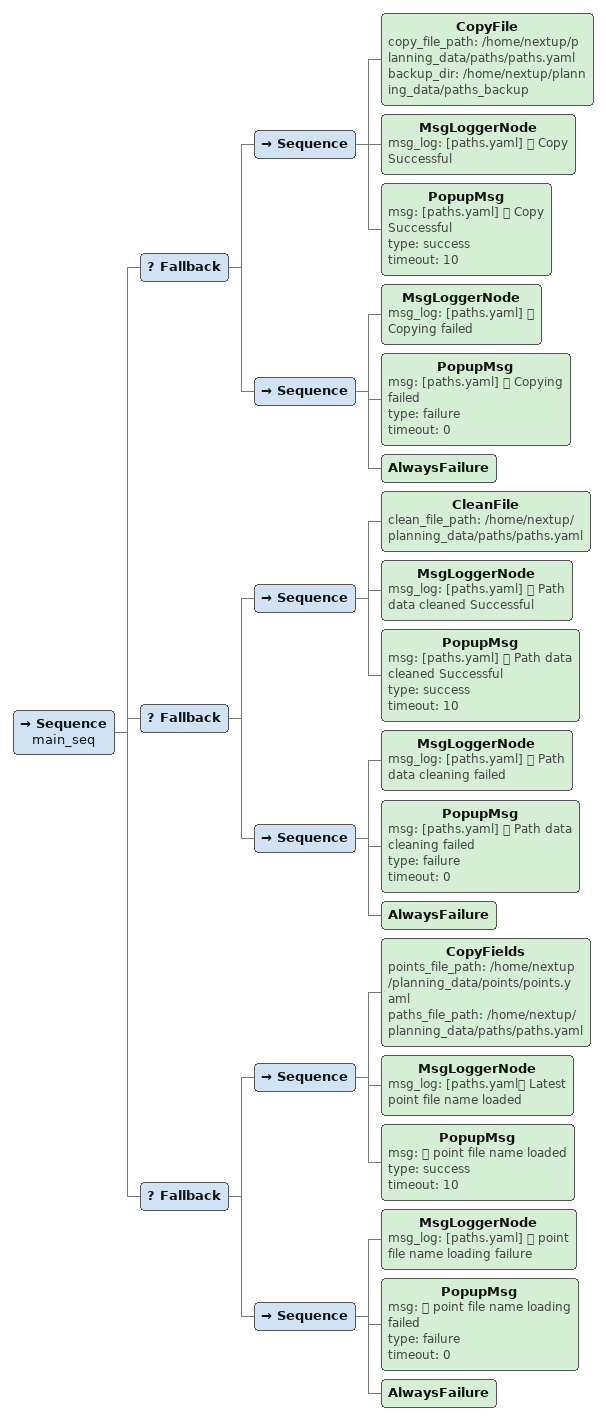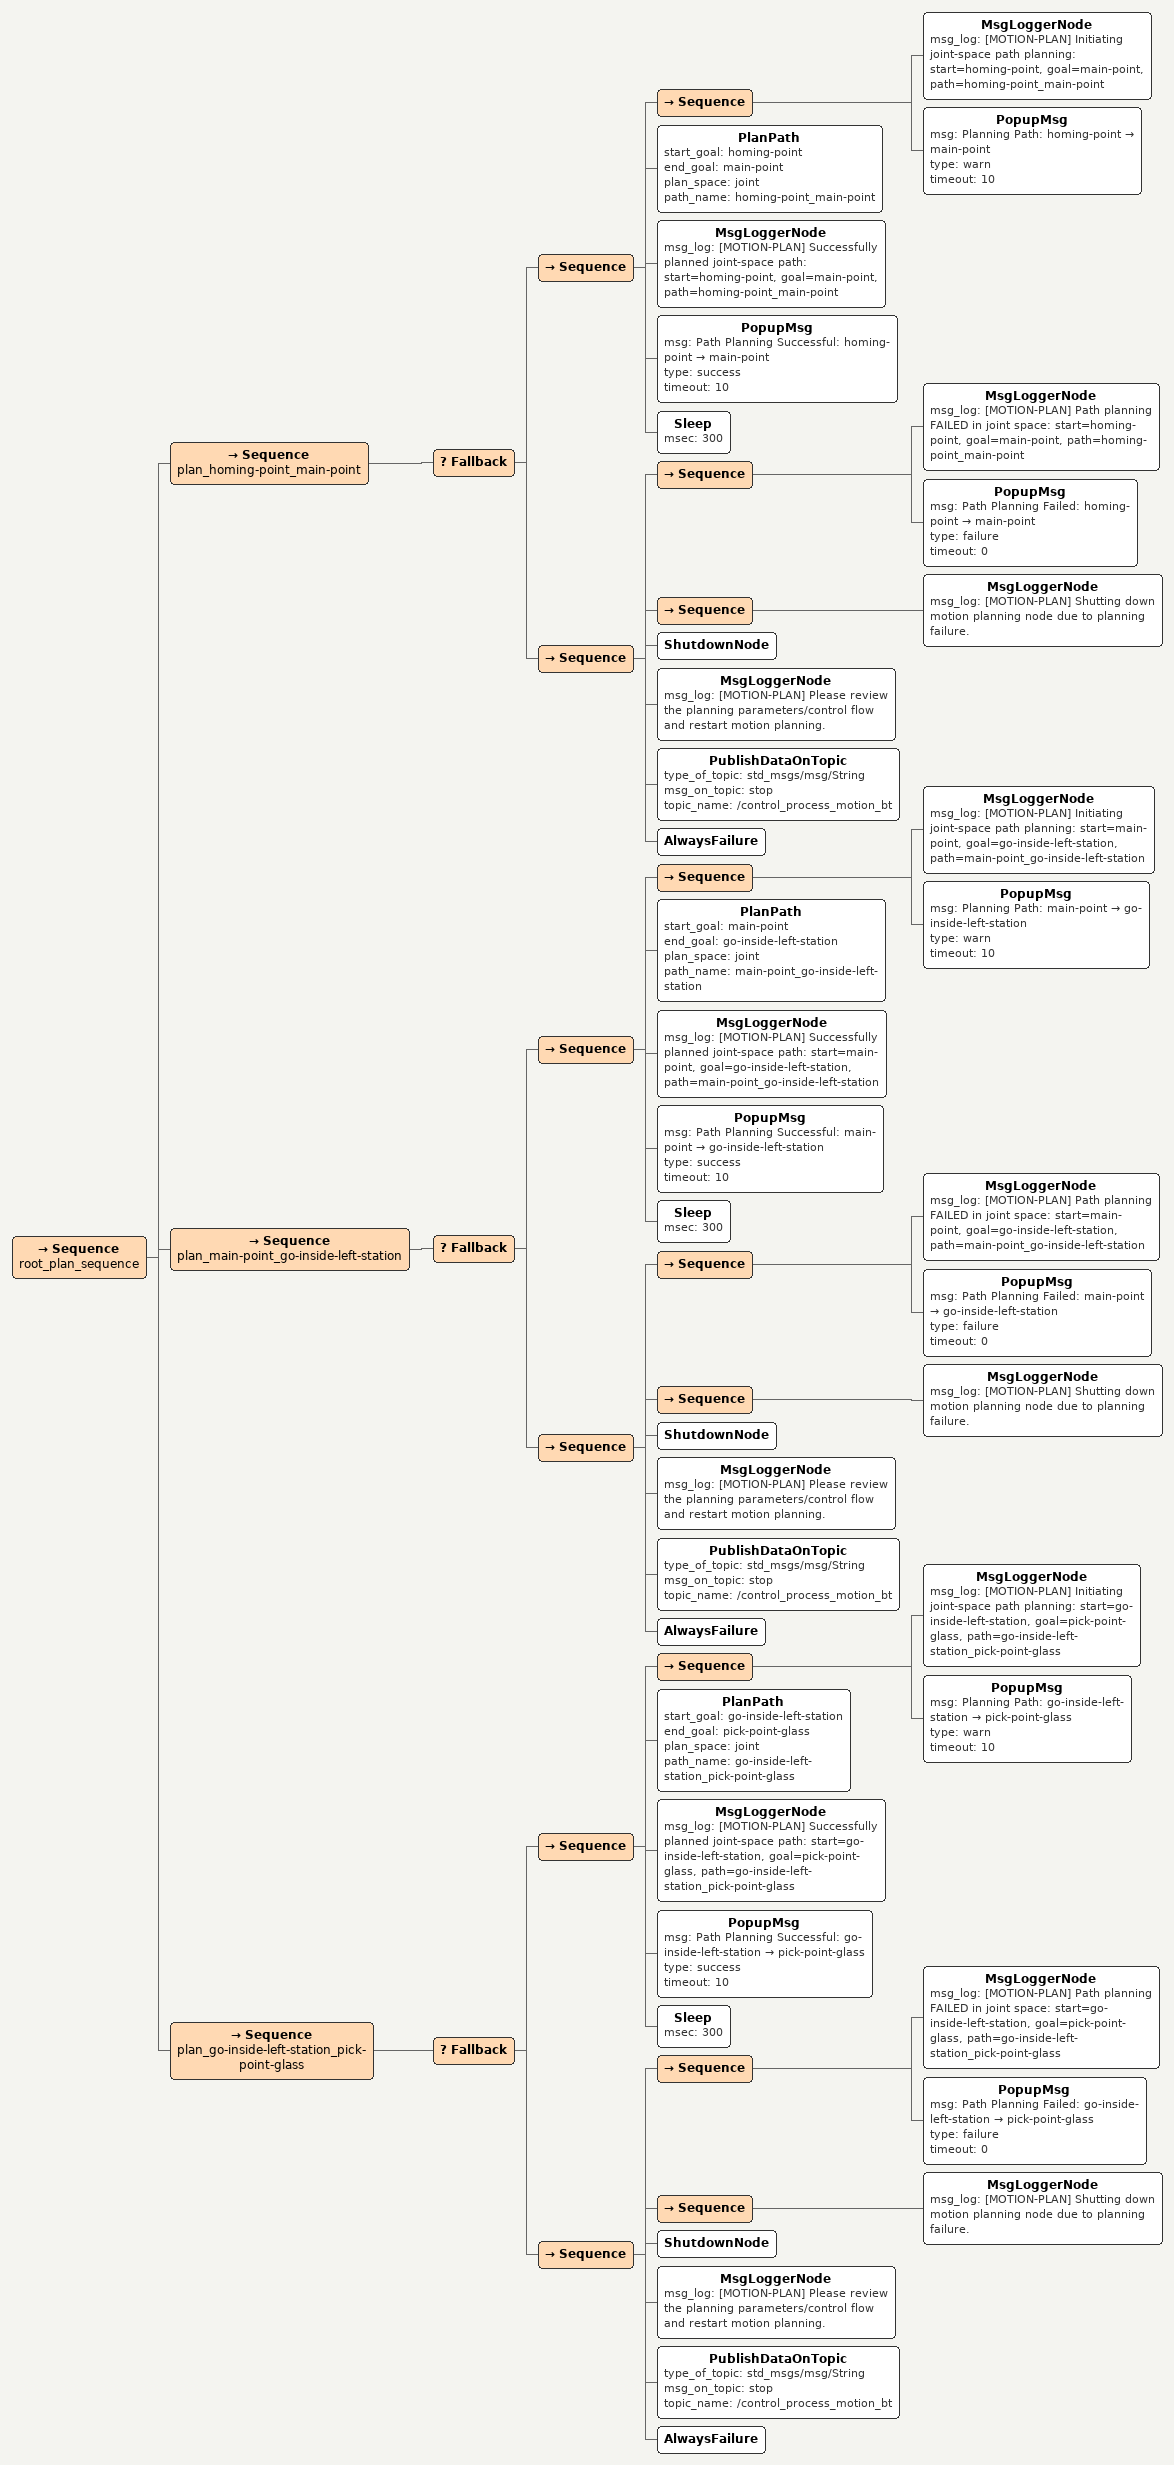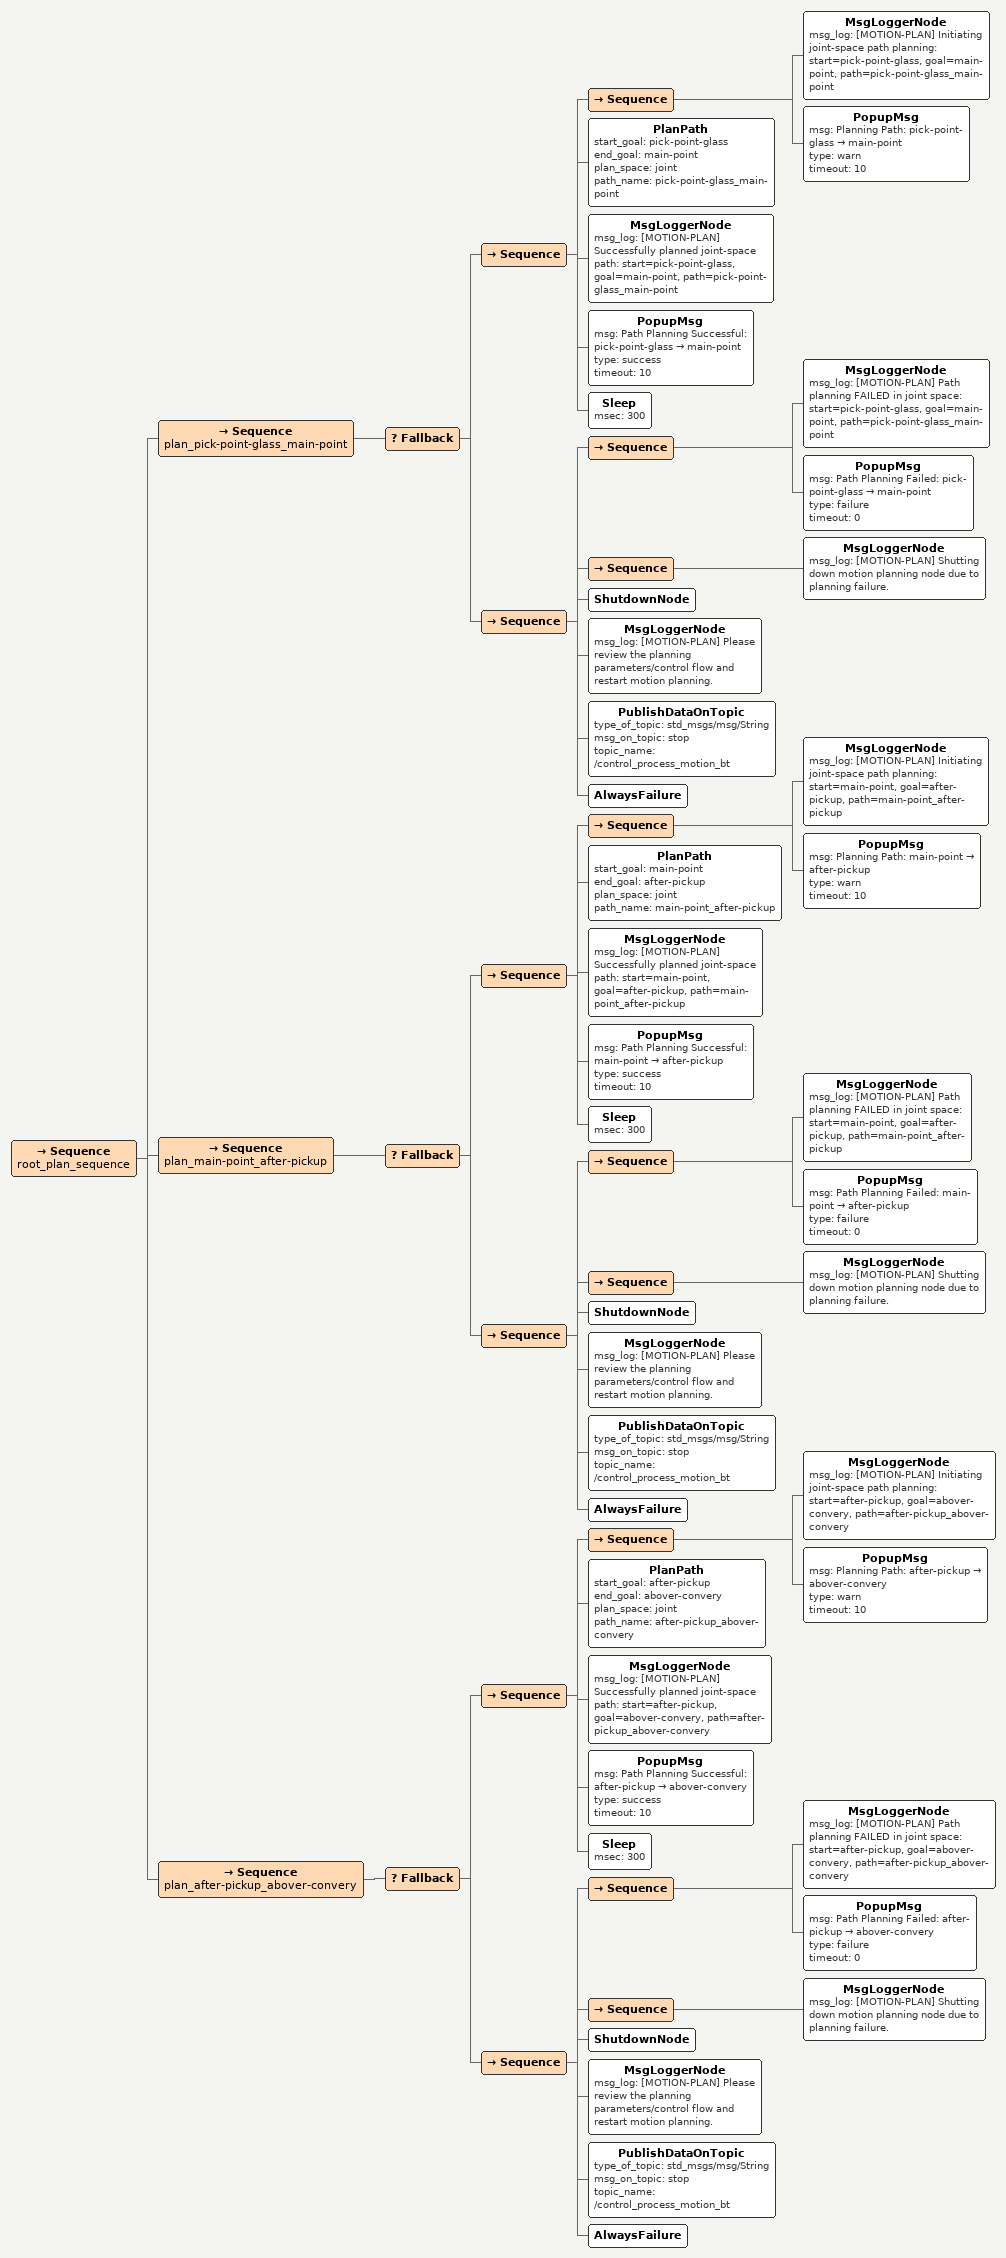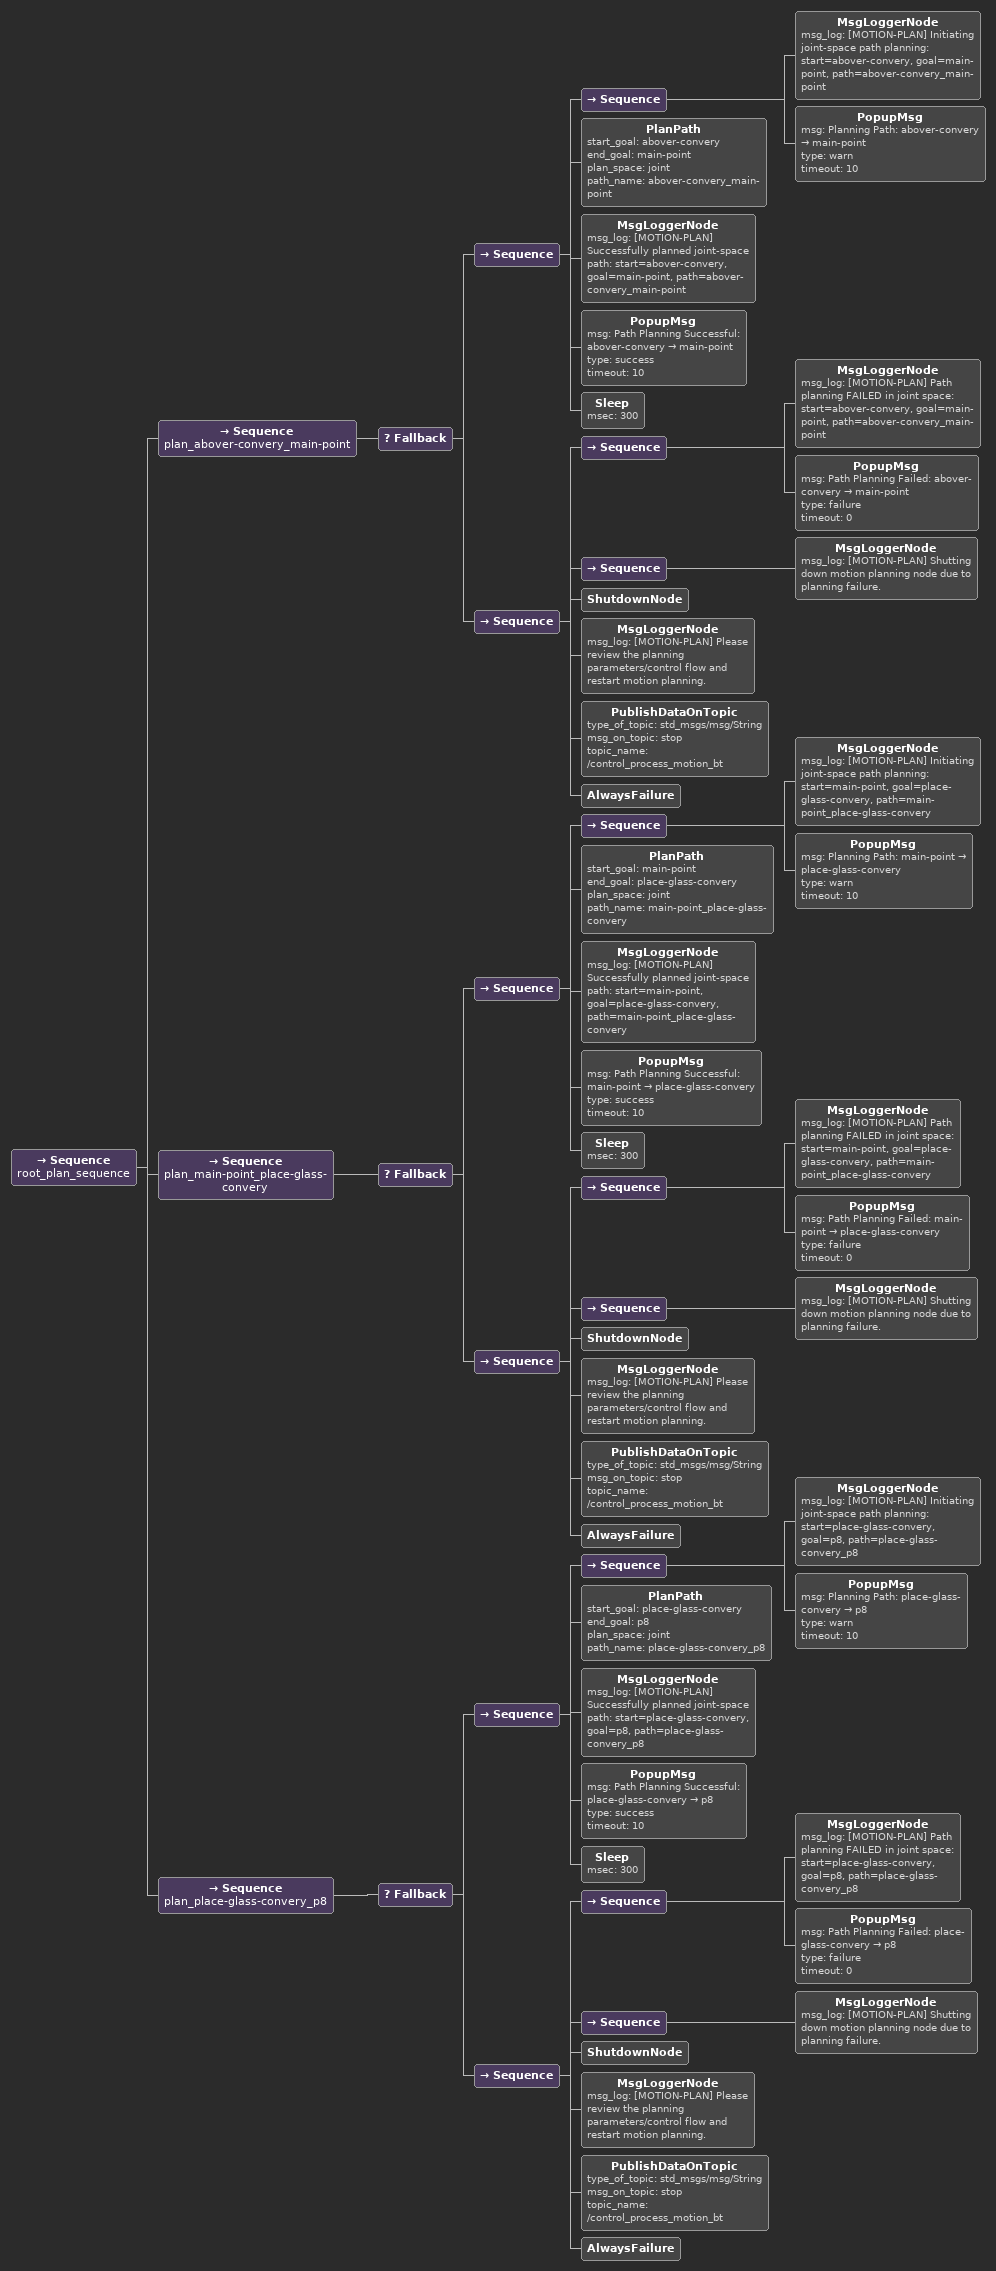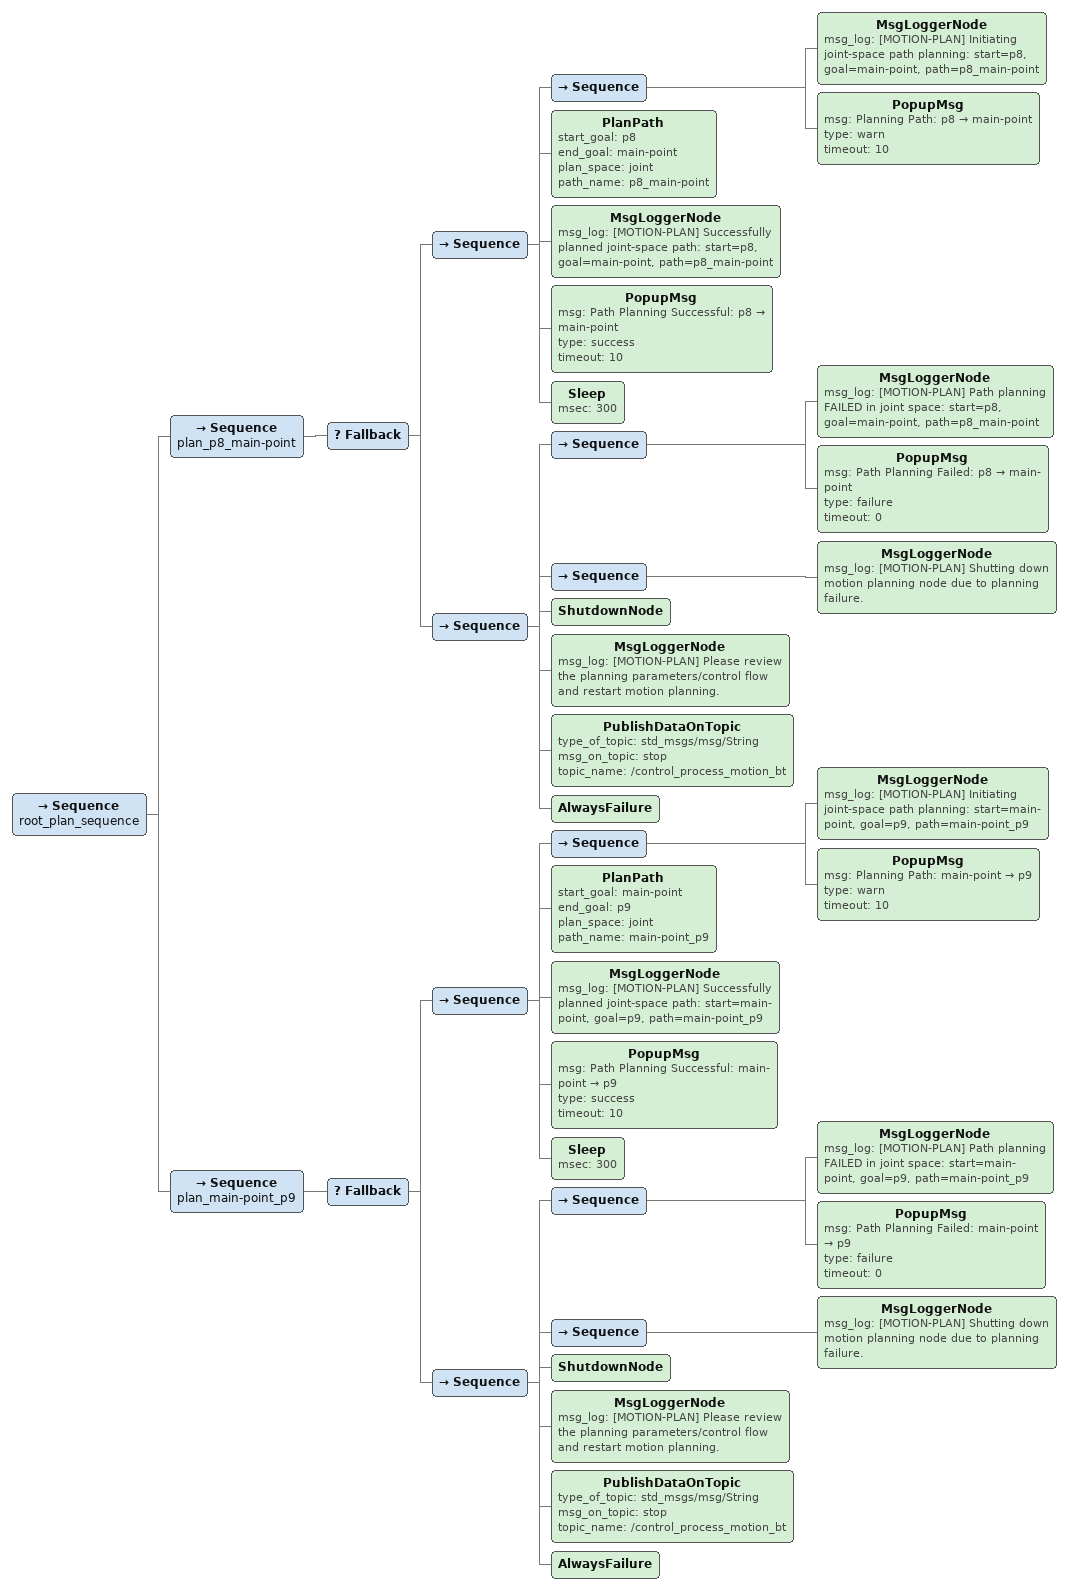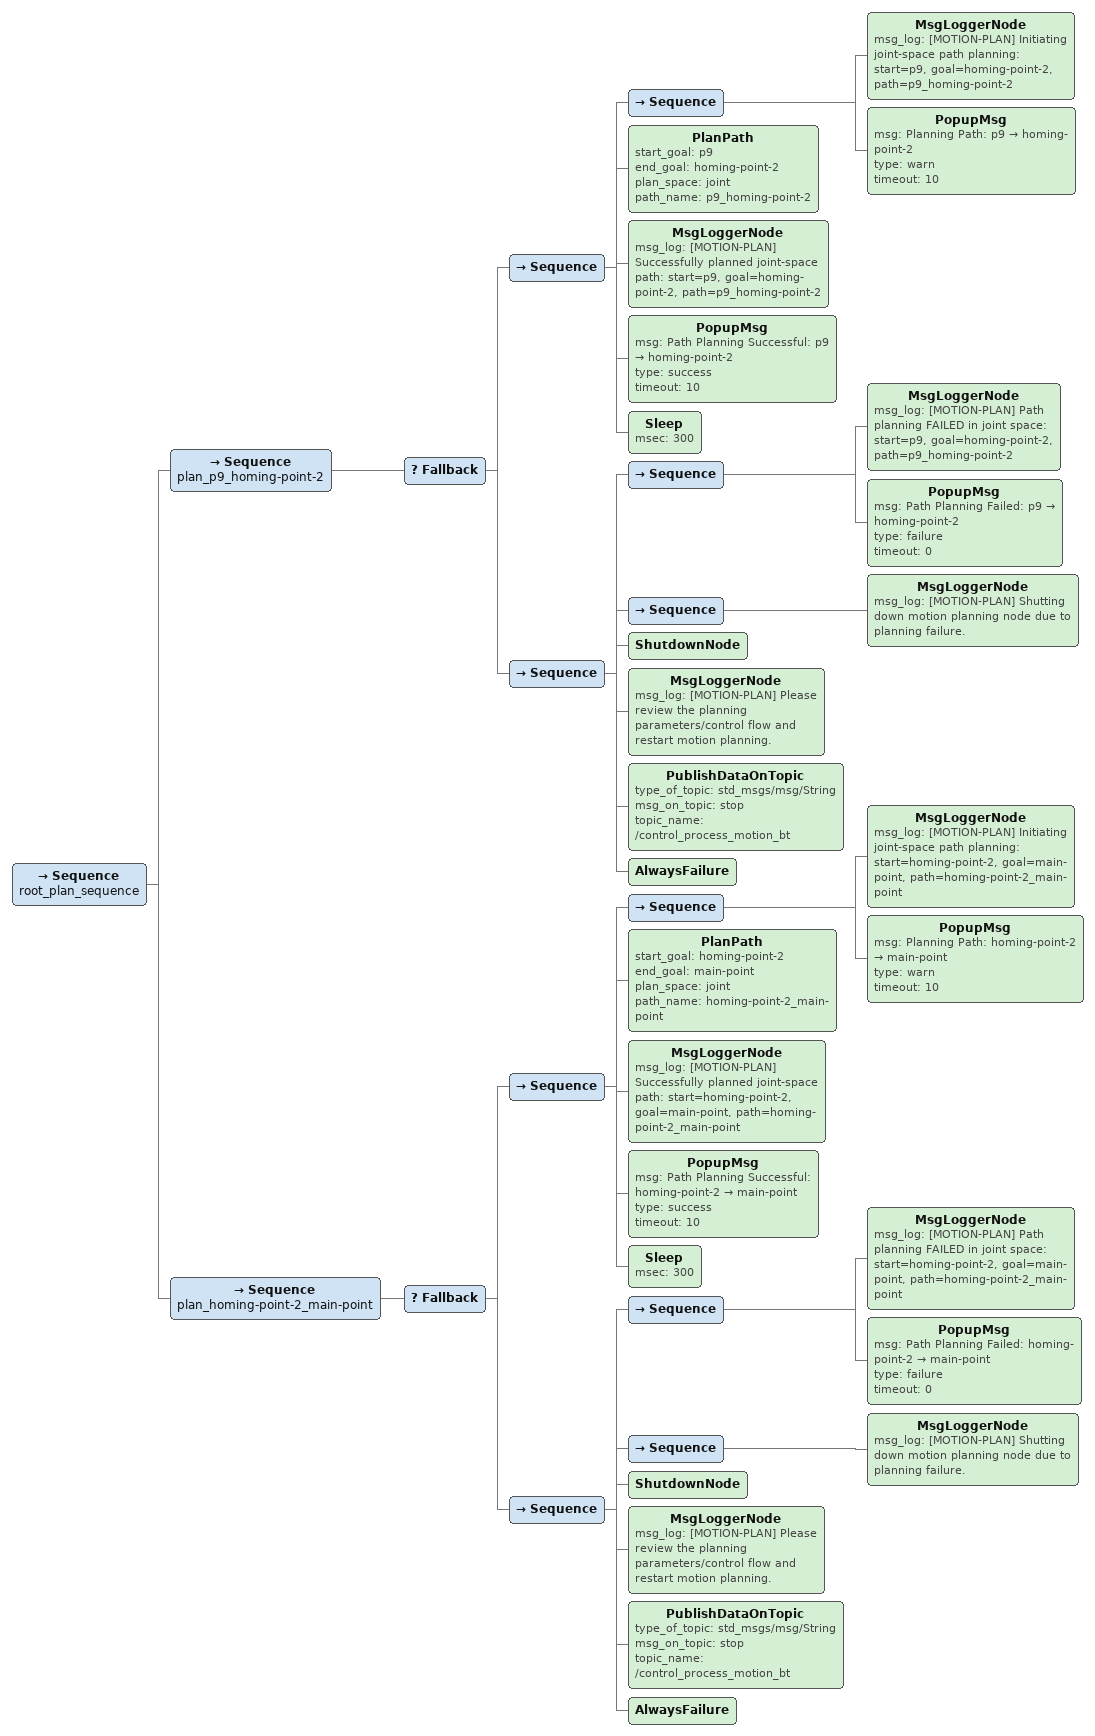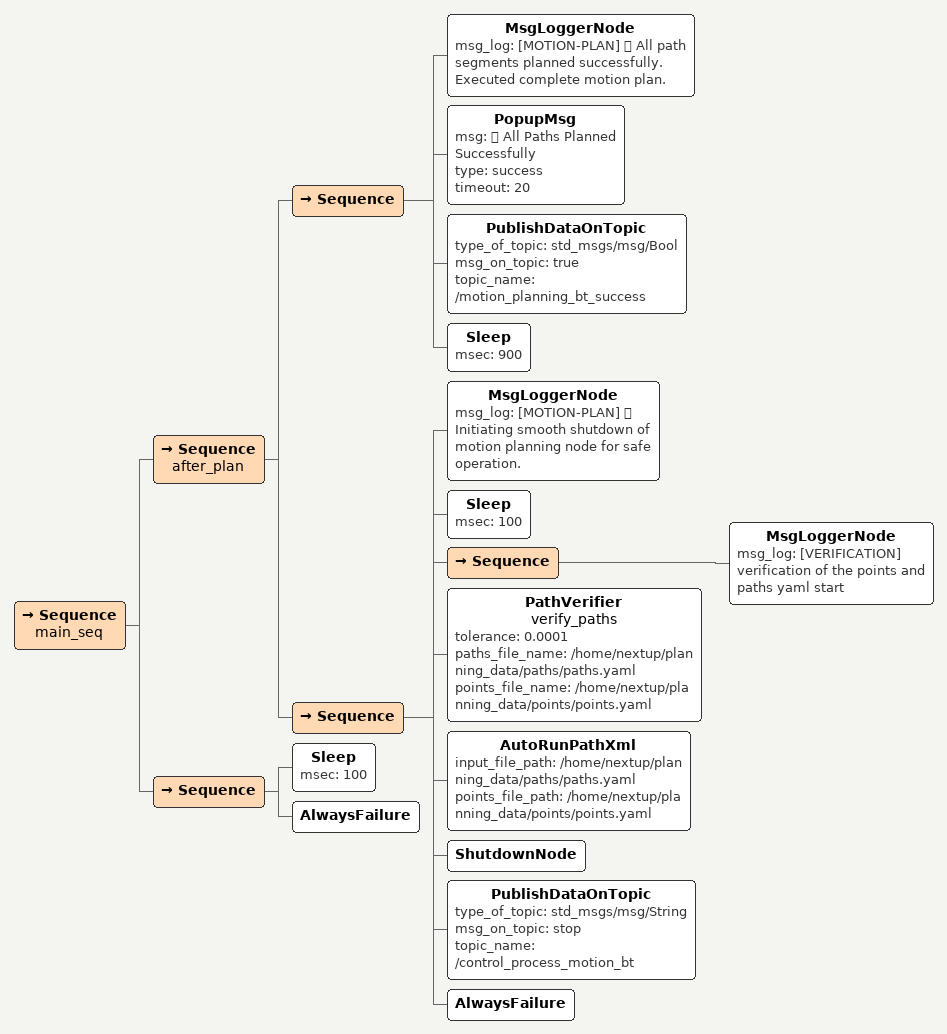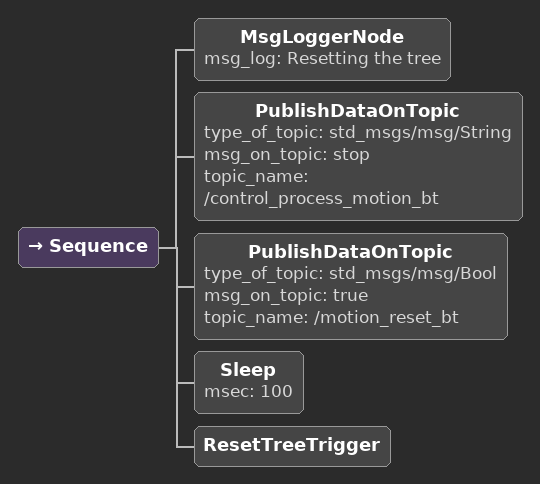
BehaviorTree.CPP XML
<Sequence name="main_seq">
  <Fallback>
    <Sequence>
      <CopyFile copy_file_path="/home/nextup/planning_data/paths/paths.yaml" backup_dir="/home/nextup/planning_data/paths_backup"/>
      <MsgLoggerNode msg_log="[paths.yaml] ✅ Copy Successful"/>
      <PopupMsg msg="[paths.yaml] ✅ Copy Successful" type="success" timeout="10"/>
    </Sequence>
    <Sequence>
      <MsgLoggerNode msg_log="[paths.yaml] ❌ Copying failed"/>
      <PopupMsg msg="[paths.yaml] ❌ Copying failed" type="failure" timeout="0"/>
      <AlwaysFailure/>
    </Sequence>
  </Fallback>
  <Fallback>
    <Sequence>
      <CleanFile clean_file_path="/home/nextup/planning_data/paths/paths.yaml"/>
      <MsgLoggerNode msg_log="[paths.yaml] ✅ Path data cleaned Successful"/>
      <PopupMsg msg="[paths.yaml] ✅ Path data cleaned Successful" type="success" timeout="10"/>
    </Sequence>
    <Sequence>
      <MsgLoggerNode msg_log="[paths.yaml] ❌ Path data cleaning failed"/>
      <PopupMsg msg="[paths.yaml] ❌ Path data cleaning failed" type="failure" timeout="0"/>
      <AlwaysFailure/>
    </Sequence>
  </Fallback>
  <Fallback>
    <Sequence>
      <CopyFields points_file_path="/home/nextup/planning_data/points/points.yaml" paths_file_path="/home/nextup/planning_data/paths/paths.yaml"/>
      <MsgLoggerNode msg_log="[paths.yaml✅ Latest point file name loaded"/>
      <PopupMsg msg="✅ point file name loaded" type="success" timeout="10"/>
    </Sequence>
    <Sequence>
      <MsgLoggerNode msg_log="[paths.yaml] ❌ point file name loading failure"/>
      <PopupMsg msg="❌ point file name loading failed" type="failure" timeout="0"/>
      <AlwaysFailure/>
    </Sequence>
  </Fallback>
</Sequence>

<Sequence name="root_plan_sequence">
  <Sequence name="plan_homing-point_main-point">
    <Fallback>
      <Sequence>
        <Sequence>
          <MsgLoggerNode msg_log="[MOTION-PLAN] Initiating joint-space path planning: start=homing-point, goal=main-point, path=homing-point_main-point"/>
          <PopupMsg msg="Planning Path: homing-point → main-point" type="warn" timeout="10"/>
        </Sequence>
        <PlanPath start_goal="homing-point" end_goal="main-point" plan_space="joint" path_name="homing-point_main-point"/>
        <MsgLoggerNode msg_log="[MOTION-PLAN] Successfully planned joint-space path: start=homing-point, goal=main-point, path=homing-point_main-point"/>
        <PopupMsg msg="Path Planning Successful: homing-point → main-point" type="success" timeout="10"/>
        <Sleep msec="300"/>
      </Sequence>
      <Sequence>
        <Sequence>
          <MsgLoggerNode msg_log="[MOTION-PLAN] Path planning FAILED in joint space: start=homing-point, goal=main-point, path=homing-point_main-point"/>
          <PopupMsg msg="Path Planning Failed: homing-point → main-point" type="failure" timeout="0"/>
        </Sequence>
        <Sequence>
          <MsgLoggerNode msg_log="[MOTION-PLAN] Shutting down motion planning node due to planning failure."/>
        </Sequence>
        <ShutdownNode/>
        <MsgLoggerNode msg_log="[MOTION-PLAN] Please review the planning parameters/control flow and restart motion planning."/>
        <PublishDataOnTopic type_of_topic="std_msgs/msg/String" msg_on_topic="stop" topic_name="/control_process_motion_bt"/>
        <AlwaysFailure/>
      </Sequence>
    </Fallback>
  </Sequence>
  <Sequence name="plan_main-point_go-inside-left-station">
    <Fallback>
      <Sequence>
        <Sequence>
          <MsgLoggerNode msg_log="[MOTION-PLAN] Initiating joint-space path planning: start=main-point, goal=go-inside-left-station, path=main-point_go-inside-left-station"/>
          <PopupMsg msg="Planning Path: main-point → go-inside-left-station" type="warn" timeout="10"/>
        </Sequence>
        <PlanPath start_goal="main-point" end_goal="go-inside-left-station" plan_space="joint" path_name="main-point_go-inside-left-station"/>
        <MsgLoggerNode msg_log="[MOTION-PLAN] Successfully planned joint-space path: start=main-point, goal=go-inside-left-station, path=main-point_go-inside-left-station"/>
        <PopupMsg msg="Path Planning Successful: main-point → go-inside-left-station" type="success" timeout="10"/>
        <Sleep msec="300"/>
      </Sequence>
      <Sequence>
        <Sequence>
          <MsgLoggerNode msg_log="[MOTION-PLAN] Path planning FAILED in joint space: start=main-point, goal=go-inside-left-station, path=main-point_go-inside-left-station"/>
          <PopupMsg msg="Path Planning Failed: main-point → go-inside-left-station" type="failure" timeout="0"/>
        </Sequence>
        <Sequence>
          <MsgLoggerNode msg_log="[MOTION-PLAN] Shutting down motion planning node due to planning failure."/>
        </Sequence>
        <ShutdownNode/>
        <MsgLoggerNode msg_log="[MOTION-PLAN] Please review the planning parameters/control flow and restart motion planning."/>
        <PublishDataOnTopic type_of_topic="std_msgs/msg/String" msg_on_topic="stop" topic_name="/control_process_motion_bt"/>
        <AlwaysFailure/>
      </Sequence>
    </Fallback>
  </Sequence>
  <Sequence name="plan_go-inside-left-station_pick-point-glass">
    <Fallback>
      <Sequence>
        <Sequence>
          <MsgLoggerNode msg_log="[MOTION-PLAN] Initiating joint-space path planning: start=go-inside-left-station, goal=pick-point-glass, path=go-inside-left-station_pick-point-glass"/>
          <PopupMsg msg="Planning Path: go-inside-left-station → pick-point-glass" type="warn" timeout="10"/>
        </Sequence>
        <PlanPath start_goal="go-inside-left-station" end_goal="pick-point-glass" plan_space="joint" path_name="go-inside-left-station_pick-point-glass"/>
        <MsgLoggerNode msg_log="[MOTION-PLAN] Successfully planned joint-space path: start=go-inside-left-station, goal=pick-point-glass, path=go-inside-left-station_pick-point-glass"/>
        <PopupMsg msg="Path Planning Successful: go-inside-left-station → pick-point-glass" type="success" timeout="10"/>
        <Sleep msec="300"/>
      </Sequence>
      <Sequence>
        <Sequence>
          <MsgLoggerNode msg_log="[MOTION-PLAN] Path planning FAILED in joint space: start=go-inside-left-station, goal=pick-point-glass, path=go-inside-left-station_pick-point-glass"/>
          <PopupMsg msg="Path Planning Failed: go-inside-left-station → pick-point-glass" type="failure" timeout="0"/>
        </Sequence>
        <Sequence>
          <MsgLoggerNode msg_log="[MOTION-PLAN] Shutting down motion planning node due to planning failure."/>
        </Sequence>
        <ShutdownNode/>
        <MsgLoggerNode msg_log="[MOTION-PLAN] Please review the planning parameters/control flow and restart motion planning."/>
        <PublishDataOnTopic type_of_topic="std_msgs/msg/String" msg_on_topic="stop" topic_name="/control_process_motion_bt"/>
        <AlwaysFailure/>
      </Sequence>
    </Fallback>
  </Sequence>
</Sequence>

<Sequence name="root_plan_sequence">
  <Sequence name="plan_pick-point-glass_main-point">
    <Fallback>
      <Sequence>
        <Sequence>
          <MsgLoggerNode msg_log="[MOTION-PLAN] Initiating joint-space path planning: start=pick-point-glass, goal=main-point, path=pick-point-glass_main-point"/>
          <PopupMsg msg="Planning Path: pick-point-glass → main-point" type="warn" timeout="10"/>
        </Sequence>
        <PlanPath start_goal="pick-point-glass" end_goal="main-point" plan_space="joint" path_name="pick-point-glass_main-point"/>
        <MsgLoggerNode msg_log="[MOTION-PLAN] Successfully planned joint-space path: start=pick-point-glass, goal=main-point, path=pick-point-glass_main-point"/>
        <PopupMsg msg="Path Planning Successful: pick-point-glass → main-point" type="success" timeout="10"/>
        <Sleep msec="300"/>
      </Sequence>
      <Sequence>
        <Sequence>
          <MsgLoggerNode msg_log="[MOTION-PLAN] Path planning FAILED in joint space: start=pick-point-glass, goal=main-point, path=pick-point-glass_main-point"/>
          <PopupMsg msg="Path Planning Failed: pick-point-glass → main-point" type="failure" timeout="0"/>
        </Sequence>
        <Sequence>
          <MsgLoggerNode msg_log="[MOTION-PLAN] Shutting down motion planning node due to planning failure."/>
        </Sequence>
        <ShutdownNode/>
        <MsgLoggerNode msg_log="[MOTION-PLAN] Please review the planning parameters/control flow and restart motion planning."/>
        <PublishDataOnTopic type_of_topic="std_msgs/msg/String" msg_on_topic="stop" topic_name="/control_process_motion_bt"/>
        <AlwaysFailure/>
      </Sequence>
    </Fallback>
  </Sequence>
  <Sequence name="plan_main-point_after-pickup">
    <Fallback>
      <Sequence>
        <Sequence>
          <MsgLoggerNode msg_log="[MOTION-PLAN] Initiating joint-space path planning: start=main-point, goal=after-pickup, path=main-point_after-pickup"/>
          <PopupMsg msg="Planning Path: main-point → after-pickup" type="warn" timeout="10"/>
        </Sequence>
        <PlanPath start_goal="main-point" end_goal="after-pickup" plan_space="joint" path_name="main-point_after-pickup"/>
        <MsgLoggerNode msg_log="[MOTION-PLAN] Successfully planned joint-space path: start=main-point, goal=after-pickup, path=main-point_after-pickup"/>
        <PopupMsg msg="Path Planning Successful: main-point → after-pickup" type="success" timeout="10"/>
        <Sleep msec="300"/>
      </Sequence>
      <Sequence>
        <Sequence>
          <MsgLoggerNode msg_log="[MOTION-PLAN] Path planning FAILED in joint space: start=main-point, goal=after-pickup, path=main-point_after-pickup"/>
          <PopupMsg msg="Path Planning Failed: main-point → after-pickup" type="failure" timeout="0"/>
        </Sequence>
        <Sequence>
          <MsgLoggerNode msg_log="[MOTION-PLAN] Shutting down motion planning node due to planning failure."/>
        </Sequence>
        <ShutdownNode/>
        <MsgLoggerNode msg_log="[MOTION-PLAN] Please review the planning parameters/control flow and restart motion planning."/>
        <PublishDataOnTopic type_of_topic="std_msgs/msg/String" msg_on_topic="stop" topic_name="/control_process_motion_bt"/>
        <AlwaysFailure/>
      </Sequence>
    </Fallback>
  </Sequence>
  <Sequence name="plan_after-pickup_abover-convery">
    <Fallback>
      <Sequence>
        <Sequence>
          <MsgLoggerNode msg_log="[MOTION-PLAN] Initiating joint-space path planning: start=after-pickup, goal=abover-convery, path=after-pickup_abover-convery"/>
          <PopupMsg msg="Planning Path: after-pickup → abover-convery" type="warn" timeout="10"/>
        </Sequence>
        <PlanPath start_goal="after-pickup" end_goal="abover-convery" plan_space="joint" path_name="after-pickup_abover-convery"/>
        <MsgLoggerNode msg_log="[MOTION-PLAN] Successfully planned joint-space path: start=after-pickup, goal=abover-convery, path=after-pickup_abover-convery"/>
        <PopupMsg msg="Path Planning Successful: after-pickup → abover-convery" type="success" timeout="10"/>
        <Sleep msec="300"/>
      </Sequence>
      <Sequence>
        <Sequence>
          <MsgLoggerNode msg_log="[MOTION-PLAN] Path planning FAILED in joint space: start=after-pickup, goal=abover-convery, path=after-pickup_abover-convery"/>
          <PopupMsg msg="Path Planning Failed: after-pickup → abover-convery" type="failure" timeout="0"/>
        </Sequence>
        <Sequence>
          <MsgLoggerNode msg_log="[MOTION-PLAN] Shutting down motion planning node due to planning failure."/>
        </Sequence>
        <ShutdownNode/>
        <MsgLoggerNode msg_log="[MOTION-PLAN] Please review the planning parameters/control flow and restart motion planning."/>
        <PublishDataOnTopic type_of_topic="std_msgs/msg/String" msg_on_topic="stop" topic_name="/control_process_motion_bt"/>
        <AlwaysFailure/>
      </Sequence>
    </Fallback>
  </Sequence>
</Sequence>

<Sequence name="root_plan_sequence">
  <Sequence name="plan_abover-convery_main-point">
    <Fallback>
      <Sequence>
        <Sequence>
          <MsgLoggerNode msg_log="[MOTION-PLAN] Initiating joint-space path planning: start=abover-convery, goal=main-point, path=abover-convery_main-point"/>
          <PopupMsg msg="Planning Path: abover-convery → main-point" type="warn" timeout="10"/>
        </Sequence>
        <PlanPath start_goal="abover-convery" end_goal="main-point" plan_space="joint" path_name="abover-convery_main-point"/>
        <MsgLoggerNode msg_log="[MOTION-PLAN] Successfully planned joint-space path: start=abover-convery, goal=main-point, path=abover-convery_main-point"/>
        <PopupMsg msg="Path Planning Successful: abover-convery → main-point" type="success" timeout="10"/>
        <Sleep msec="300"/>
      </Sequence>
      <Sequence>
        <Sequence>
          <MsgLoggerNode msg_log="[MOTION-PLAN] Path planning FAILED in joint space: start=abover-convery, goal=main-point, path=abover-convery_main-point"/>
          <PopupMsg msg="Path Planning Failed: abover-convery → main-point" type="failure" timeout="0"/>
        </Sequence>
        <Sequence>
          <MsgLoggerNode msg_log="[MOTION-PLAN] Shutting down motion planning node due to planning failure."/>
        </Sequence>
        <ShutdownNode/>
        <MsgLoggerNode msg_log="[MOTION-PLAN] Please review the planning parameters/control flow and restart motion planning."/>
        <PublishDataOnTopic type_of_topic="std_msgs/msg/String" msg_on_topic="stop" topic_name="/control_process_motion_bt"/>
        <AlwaysFailure/>
      </Sequence>
    </Fallback>
  </Sequence>
  <Sequence name="plan_main-point_place-glass-convery">
    <Fallback>
      <Sequence>
        <Sequence>
          <MsgLoggerNode msg_log="[MOTION-PLAN] Initiating joint-space path planning: start=main-point, goal=place-glass-convery, path=main-point_place-glass-convery"/>
          <PopupMsg msg="Planning Path: main-point → place-glass-convery" type="warn" timeout="10"/>
        </Sequence>
        <PlanPath start_goal="main-point" end_goal="place-glass-convery" plan_space="joint" path_name="main-point_place-glass-convery"/>
        <MsgLoggerNode msg_log="[MOTION-PLAN] Successfully planned joint-space path: start=main-point, goal=place-glass-convery, path=main-point_place-glass-convery"/>
        <PopupMsg msg="Path Planning Successful: main-point → place-glass-convery" type="success" timeout="10"/>
        <Sleep msec="300"/>
      </Sequence>
      <Sequence>
        <Sequence>
          <MsgLoggerNode msg_log="[MOTION-PLAN] Path planning FAILED in joint space: start=main-point, goal=place-glass-convery, path=main-point_place-glass-convery"/>
          <PopupMsg msg="Path Planning Failed: main-point → place-glass-convery" type="failure" timeout="0"/>
        </Sequence>
        <Sequence>
          <MsgLoggerNode msg_log="[MOTION-PLAN] Shutting down motion planning node due to planning failure."/>
        </Sequence>
        <ShutdownNode/>
        <MsgLoggerNode msg_log="[MOTION-PLAN] Please review the planning parameters/control flow and restart motion planning."/>
        <PublishDataOnTopic type_of_topic="std_msgs/msg/String" msg_on_topic="stop" topic_name="/control_process_motion_bt"/>
        <AlwaysFailure/>
      </Sequence>
    </Fallback>
  </Sequence>
  <Sequence name="plan_place-glass-convery_p8">
    <Fallback>
      <Sequence>
        <Sequence>
          <MsgLoggerNode msg_log="[MOTION-PLAN] Initiating joint-space path planning: start=place-glass-convery, goal=p8, path=place-glass-convery_p8"/>
          <PopupMsg msg="Planning Path: place-glass-convery → p8" type="warn" timeout="10"/>
        </Sequence>
        <PlanPath start_goal="place-glass-convery" end_goal="p8" plan_space="joint" path_name="place-glass-convery_p8"/>
        <MsgLoggerNode msg_log="[MOTION-PLAN] Successfully planned joint-space path: start=place-glass-convery, goal=p8, path=place-glass-convery_p8"/>
        <PopupMsg msg="Path Planning Successful: place-glass-convery → p8" type="success" timeout="10"/>
        <Sleep msec="300"/>
      </Sequence>
      <Sequence>
        <Sequence>
          <MsgLoggerNode msg_log="[MOTION-PLAN] Path planning FAILED in joint space: start=place-glass-convery, goal=p8, path=place-glass-convery_p8"/>
          <PopupMsg msg="Path Planning Failed: place-glass-convery → p8" type="failure" timeout="0"/>
        </Sequence>
        <Sequence>
          <MsgLoggerNode msg_log="[MOTION-PLAN] Shutting down motion planning node due to planning failure."/>
        </Sequence>
        <ShutdownNode/>
        <MsgLoggerNode msg_log="[MOTION-PLAN] Please review the planning parameters/control flow and restart motion planning."/>
        <PublishDataOnTopic type_of_topic="std_msgs/msg/String" msg_on_topic="stop" topic_name="/control_process_motion_bt"/>
        <AlwaysFailure/>
      </Sequence>
    </Fallback>
  </Sequence>
</Sequence>

<Sequence name="root_plan_sequence">
  <Sequence name="plan_p8_main-point">
    <Fallback>
      <Sequence>
        <Sequence>
          <MsgLoggerNode msg_log="[MOTION-PLAN] Initiating joint-space path planning: start=p8, goal=main-point, path=p8_main-point"/>
          <PopupMsg msg="Planning Path: p8 → main-point" type="warn" timeout="10"/>
        </Sequence>
        <PlanPath start_goal="p8" end_goal="main-point" plan_space="joint" path_name="p8_main-point"/>
        <MsgLoggerNode msg_log="[MOTION-PLAN] Successfully planned joint-space path: start=p8, goal=main-point, path=p8_main-point"/>
        <PopupMsg msg="Path Planning Successful: p8 → main-point" type="success" timeout="10"/>
        <Sleep msec="300"/>
      </Sequence>
      <Sequence>
        <Sequence>
          <MsgLoggerNode msg_log="[MOTION-PLAN] Path planning FAILED in joint space: start=p8, goal=main-point, path=p8_main-point"/>
          <PopupMsg msg="Path Planning Failed: p8 → main-point" type="failure" timeout="0"/>
        </Sequence>
        <Sequence>
          <MsgLoggerNode msg_log="[MOTION-PLAN] Shutting down motion planning node due to planning failure."/>
        </Sequence>
        <ShutdownNode/>
        <MsgLoggerNode msg_log="[MOTION-PLAN] Please review the planning parameters/control flow and restart motion planning."/>
        <PublishDataOnTopic type_of_topic="std_msgs/msg/String" msg_on_topic="stop" topic_name="/control_process_motion_bt"/>
        <AlwaysFailure/>
      </Sequence>
    </Fallback>
  </Sequence>
  <Sequence name="plan_main-point_p9">
    <Fallback>
      <Sequence>
        <Sequence>
          <MsgLoggerNode msg_log="[MOTION-PLAN] Initiating joint-space path planning: start=main-point, goal=p9, path=main-point_p9"/>
          <PopupMsg msg="Planning Path: main-point → p9" type="warn" timeout="10"/>
        </Sequence>
        <PlanPath start_goal="main-point" end_goal="p9" plan_space="joint" path_name="main-point_p9"/>
        <MsgLoggerNode msg_log="[MOTION-PLAN] Successfully planned joint-space path: start=main-point, goal=p9, path=main-point_p9"/>
        <PopupMsg msg="Path Planning Successful: main-point → p9" type="success" timeout="10"/>
        <Sleep msec="300"/>
      </Sequence>
      <Sequence>
        <Sequence>
          <MsgLoggerNode msg_log="[MOTION-PLAN] Path planning FAILED in joint space: start=main-point, goal=p9, path=main-point_p9"/>
          <PopupMsg msg="Path Planning Failed: main-point → p9" type="failure" timeout="0"/>
        </Sequence>
        <Sequence>
          <MsgLoggerNode msg_log="[MOTION-PLAN] Shutting down motion planning node due to planning failure."/>
        </Sequence>
        <ShutdownNode/>
        <MsgLoggerNode msg_log="[MOTION-PLAN] Please review the planning parameters/control flow and restart motion planning."/>
        <PublishDataOnTopic type_of_topic="std_msgs/msg/String" msg_on_topic="stop" topic_name="/control_process_motion_bt"/>
        <AlwaysFailure/>
      </Sequence>
    </Fallback>
  </Sequence>
</Sequence>

<Sequence name="root_plan_sequence">
  <Sequence name="plan_p9_homing-point-2">
    <Fallback>
      <Sequence>
        <Sequence>
          <MsgLoggerNode msg_log="[MOTION-PLAN] Initiating joint-space path planning: start=p9, goal=homing-point-2, path=p9_homing-point-2"/>
          <PopupMsg msg="Planning Path: p9 → homing-point-2" type="warn" timeout="10"/>
        </Sequence>
        <PlanPath start_goal="p9" end_goal="homing-point-2" plan_space="joint" path_name="p9_homing-point-2"/>
        <MsgLoggerNode msg_log="[MOTION-PLAN] Successfully planned joint-space path: start=p9, goal=homing-point-2, path=p9_homing-point-2"/>
        <PopupMsg msg="Path Planning Successful: p9 → homing-point-2" type="success" timeout="10"/>
        <Sleep msec="300"/>
      </Sequence>
      <Sequence>
        <Sequence>
          <MsgLoggerNode msg_log="[MOTION-PLAN] Path planning FAILED in joint space: start=p9, goal=homing-point-2, path=p9_homing-point-2"/>
          <PopupMsg msg="Path Planning Failed: p9 → homing-point-2" type="failure" timeout="0"/>
        </Sequence>
        <Sequence>
          <MsgLoggerNode msg_log="[MOTION-PLAN] Shutting down motion planning node due to planning failure."/>
        </Sequence>
        <ShutdownNode/>
        <MsgLoggerNode msg_log="[MOTION-PLAN] Please review the planning parameters/control flow and restart motion planning."/>
        <PublishDataOnTopic type_of_topic="std_msgs/msg/String" msg_on_topic="stop" topic_name="/control_process_motion_bt"/>
        <AlwaysFailure/>
      </Sequence>
    </Fallback>
  </Sequence>
  <Sequence name="plan_homing-point-2_main-point">
    <Fallback>
      <Sequence>
        <Sequence>
          <MsgLoggerNode msg_log="[MOTION-PLAN] Initiating joint-space path planning: start=homing-point-2, goal=main-point, path=homing-point-2_main-point"/>
          <PopupMsg msg="Planning Path: homing-point-2 → main-point" type="warn" timeout="10"/>
        </Sequence>
        <PlanPath start_goal="homing-point-2" end_goal="main-point" plan_space="joint" path_name="homing-point-2_main-point"/>
        <MsgLoggerNode msg_log="[MOTION-PLAN] Successfully planned joint-space path: start=homing-point-2, goal=main-point, path=homing-point-2_main-point"/>
        <PopupMsg msg="Path Planning Successful: homing-point-2 → main-point" type="success" timeout="10"/>
        <Sleep msec="300"/>
      </Sequence>
      <Sequence>
        <Sequence>
          <MsgLoggerNode msg_log="[MOTION-PLAN] Path planning FAILED in joint space: start=homing-point-2, goal=main-point, path=homing-point-2_main-point"/>
          <PopupMsg msg="Path Planning Failed: homing-point-2 → main-point" type="failure" timeout="0"/>
        </Sequence>
        <Sequence>
          <MsgLoggerNode msg_log="[MOTION-PLAN] Shutting down motion planning node due to planning failure."/>
        </Sequence>
        <ShutdownNode/>
        <MsgLoggerNode msg_log="[MOTION-PLAN] Please review the planning parameters/control flow and restart motion planning."/>
        <PublishDataOnTopic type_of_topic="std_msgs/msg/String" msg_on_topic="stop" topic_name="/control_process_motion_bt"/>
        <AlwaysFailure/>
      </Sequence>
    </Fallback>
  </Sequence>
</Sequence>

<Sequence name="main_seq">
  <Sequence name="after_plan">
    <Sequence>
      <MsgLoggerNode msg_log="[MOTION-PLAN] ✅ All path segments planned successfully. Executed complete motion plan."/>
      <PopupMsg msg="✅ All Paths Planned Successfully" type="success" timeout="20"/>
      <PublishDataOnTopic type_of_topic="std_msgs/msg/Bool" msg_on_topic="true" topic_name="/motion_planning_bt_success"/>
      <Sleep msec="900"/>
    </Sequence>
    <Sequence>
      <MsgLoggerNode msg_log="[MOTION-PLAN] 🛑 Initiating smooth shutdown of motion planning node for safe operation."/>
      <Sleep msec="100"/>
      <Sequence>
        <MsgLoggerNode msg_log="[VERIFICATION] verification of the points and paths yaml start"/>
      </Sequence>
      <PathVerifier name="verify_paths" tolerance="0.0001" paths_file_name="/home/nextup/planning_data/paths/paths.yaml" points_file_name="/home/nextup/planning_data/points/points.yaml"/>
      <AutoRunPathXml input_file_path="/home/nextup/planning_data/paths/paths.yaml" points_file_path="/home/nextup/planning_data/points/points.yaml"/>
      <ShutdownNode/>
      <PublishDataOnTopic type_of_topic="std_msgs/msg/String" msg_on_topic="stop" topic_name="/control_process_motion_bt"/>
      <AlwaysFailure/>
    </Sequence>
  </Sequence>
  <Sequence>
    <Sleep msec="100"/>
    <AlwaysFailure/>
  </Sequence>
</Sequence>

<Sequence>
  <MsgLoggerNode msg_log="Resetting the tree"/>
  <PublishDataOnTopic type_of_topic="std_msgs/msg/String" msg_on_topic="stop" topic_name="/control_process_motion_bt"/>
  <PublishDataOnTopic type_of_topic="std_msgs/msg/Bool" msg_on_topic="true" topic_name="/motion_reset_bt"/>
  <Sleep msec="100"/>
  <ResetTreeTrigger/>
</Sequence>
